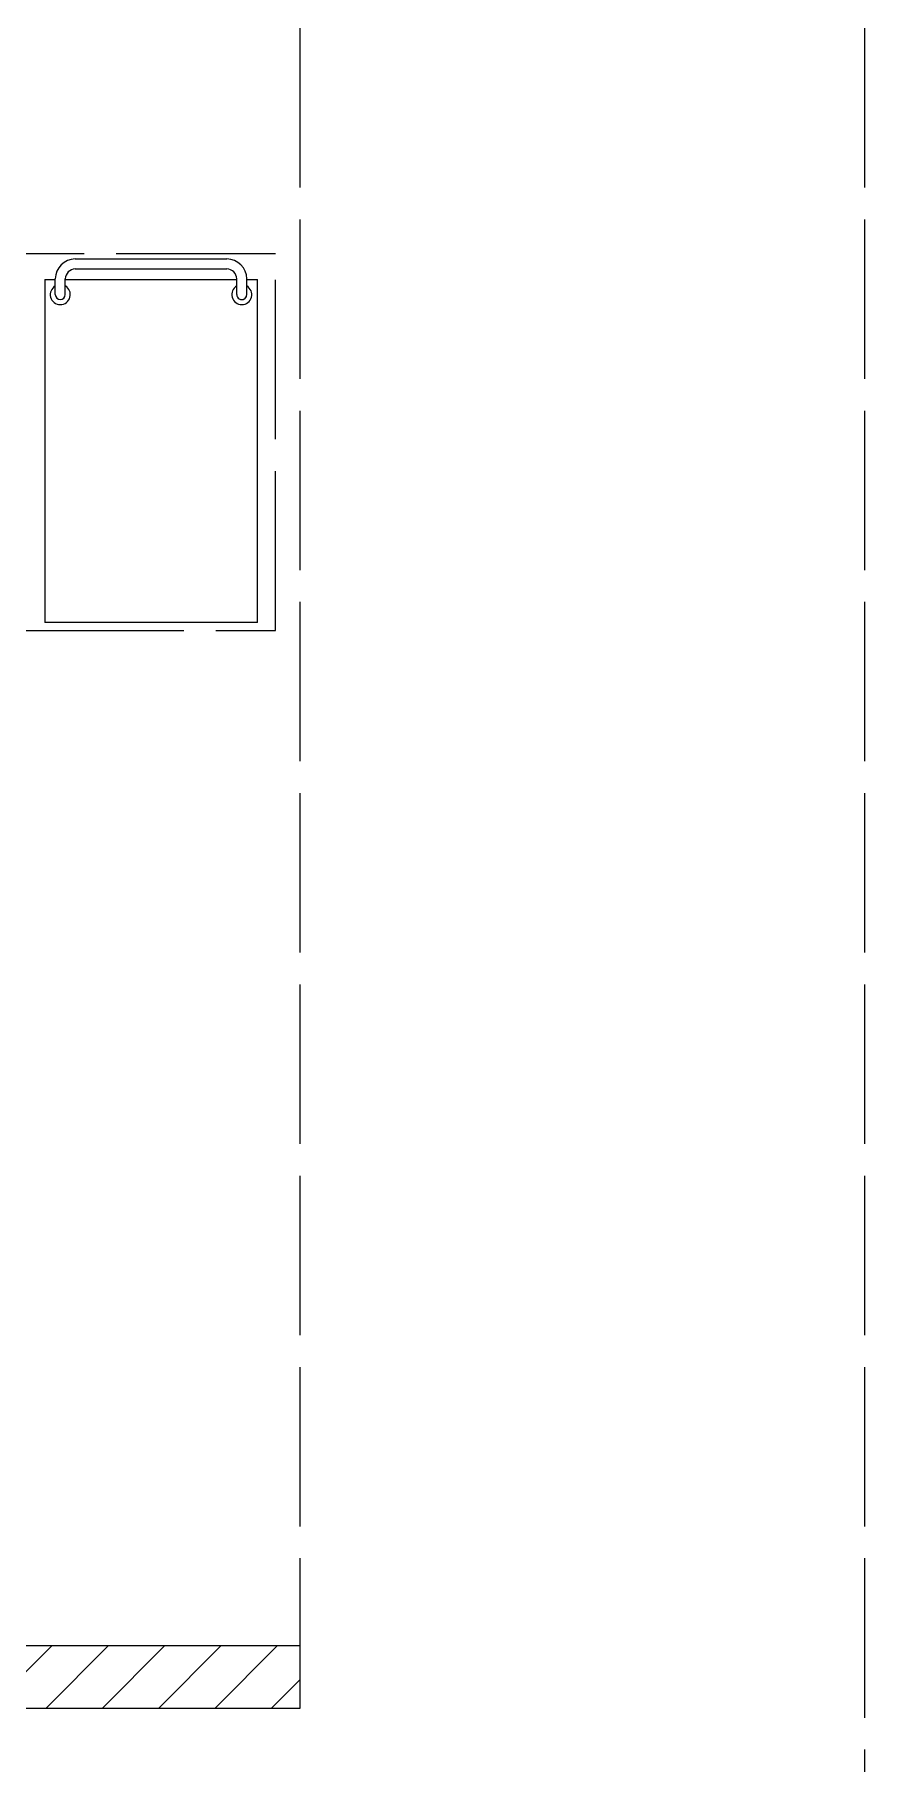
# Model space of a CAD drawing. Header units: millimetres. Extents: x -9564 to 100419, y -25359 to 24346.
# Drawn here: x 43531 to 44854, y -22095 to -19340 of the extents above; entities that cross this region are included whole.
import ezdxf

# ---------------------------------------------------------------- set-up
doc = ezdxf.new("R2010")
doc.units = ezdxf.units.MM
doc.header["$LTSCALE"] = 100
doc.linetypes.add('DASHED2', pattern=[0.762, 0.635, -0.127])
doc.linetypes.add('DASHEDX2', pattern=[3.048, 2.54, -0.508])
for name, color, linetype in [('Area circulacion', 50, 'DASHEDX2'), ('Area proceso', 90, 'DASHEDX2'), ('Maquinas', 200, 'Continuous'), ('MUROS', 7, 'Continuous'), ('Transporte semielaborado', 30, 'Continuous')]:
    doc.layers.add(name, color=color, linetype=linetype)

msp = doc.modelspace()

# ---------------------------------------------------------------- hatches: boundary and pattern name
at = {"layer": 'Maquinas', "linetype": 'DASHED2', "true_color": 0xffffff}
h = msp.add_hatch(dxfattribs=at)
h.set_pattern_fill('ANSI31', scale=20)
h.paths.add_polyline_path([(39141.278, -17532.536), (39134.174, -17532.536), (39134.174, -16952.536), (39141.278, -11133.035), (42691.278, -11133.035), (42691.278, -11083.035), (42691.278, -11033.035), (39041.278, -11033.035), (39041.278, -20626.833), (39036.726, -22006.953), (43953.695, -22006.953), (43953.695, -21906.953), (39141.278, -21906.953)])

# ---------------------------------------------------------------- linework, layer by layer
at = {"layer": 'Area circulacion', "color": 2, "linetype": 'DASHEDX2'}
msp.add_line((43953.695, -16586.186), (43953.695, -22006.953), dxfattribs=at)
at = {"layer": 'Area circulacion', "color": 2}
for p, q in [((44853.695, -16586.186), (44853.695, -22896.953)), ((43953.695, -22006.953), (34119.756, -22006.953))]:
    msp.add_line(p, q, dxfattribs=at)
at = {"layer": 'Area proceso', "color": 3}
for p, q in [((43915.06, -19689.292), (43515.06, -19689.292)), ((43915.06, -20289.292), (43915.06, -19689.292)), ((43515.06, -20289.292), (43915.06, -20289.292))]:
    msp.add_line(p, q, dxfattribs=at)
at = {"layer": 'MUROS'}
for p, q in [((39141.278, -21906.953), (43953.695, -21906.953)), ((43953.695, -21906.953), (43953.695, -22006.953)), ((43953.695, -22006.953), (41277.153, -22006.953))]:
    msp.add_line(p, q, dxfattribs=at)
at = {"layer": 'Transporte semielaborado'}
for p, q in [((43596.117, -19697.252), (43837.489, -19697.252)), ((43596.117, -19713.2), (43837.489, -19713.2)), ((43547.36, -19730.144), (43555.334, -19730.144)), ((43547.36, -19730.144), (43547.36, -19738.118)), ((43547.36, -19730.144), (43564.222, -19730.144)), ((43547.36, -19730.144), (43547.36, -19754.065)), ((43547.36, -19730.144), (43547.36, -20276.347)), ((43547.36, -19730.144), (43564.222, -19730.144)), ((43564.222, -19754.065), (43564.222, -19729.147)), ((43580.169, -19754.065), (43580.169, -19729.147)), ((43580.169, -19730.144), (43853.436, -19730.144)), ((43853.436, -19754.065), (43853.436, -19729.147)), ((43869.384, -19754.065), (43869.384, -19729.147)), ((43869.384, -19730.144), (43886.245, -19730.144)), ((43886.245, -20276.347), (43886.245, -19730.144)), ((43886.245, -20276.347), (43547.36, -20276.347))]:
    msp.add_line(p, q, dxfattribs=at)
for centre, radius, start, end in [((43596.117, -19729.147), 31.895, 90, 180), ((43837.489, -19729.147), 31.895, 0, 90), ((43596.117, -19729.147), 15.948, 90, 180), ((43837.489, -19729.147), 15.948, 0, 90), ((43572.196, -19754.065), 15.948, 120, 60), ((43861.41, -19754.065), 15.948, 120, 60), ((43572.196, -19754.065), 7.974, 180, 0), ((43861.41, -19754.065), 7.974, 179.999891, 0), ((43861.41, -19754.065), 7.974, 270, 0)]:
    msp.add_arc(centre, radius, start, end, dxfattribs=at)

doc.saveas('drawing.dxf')
